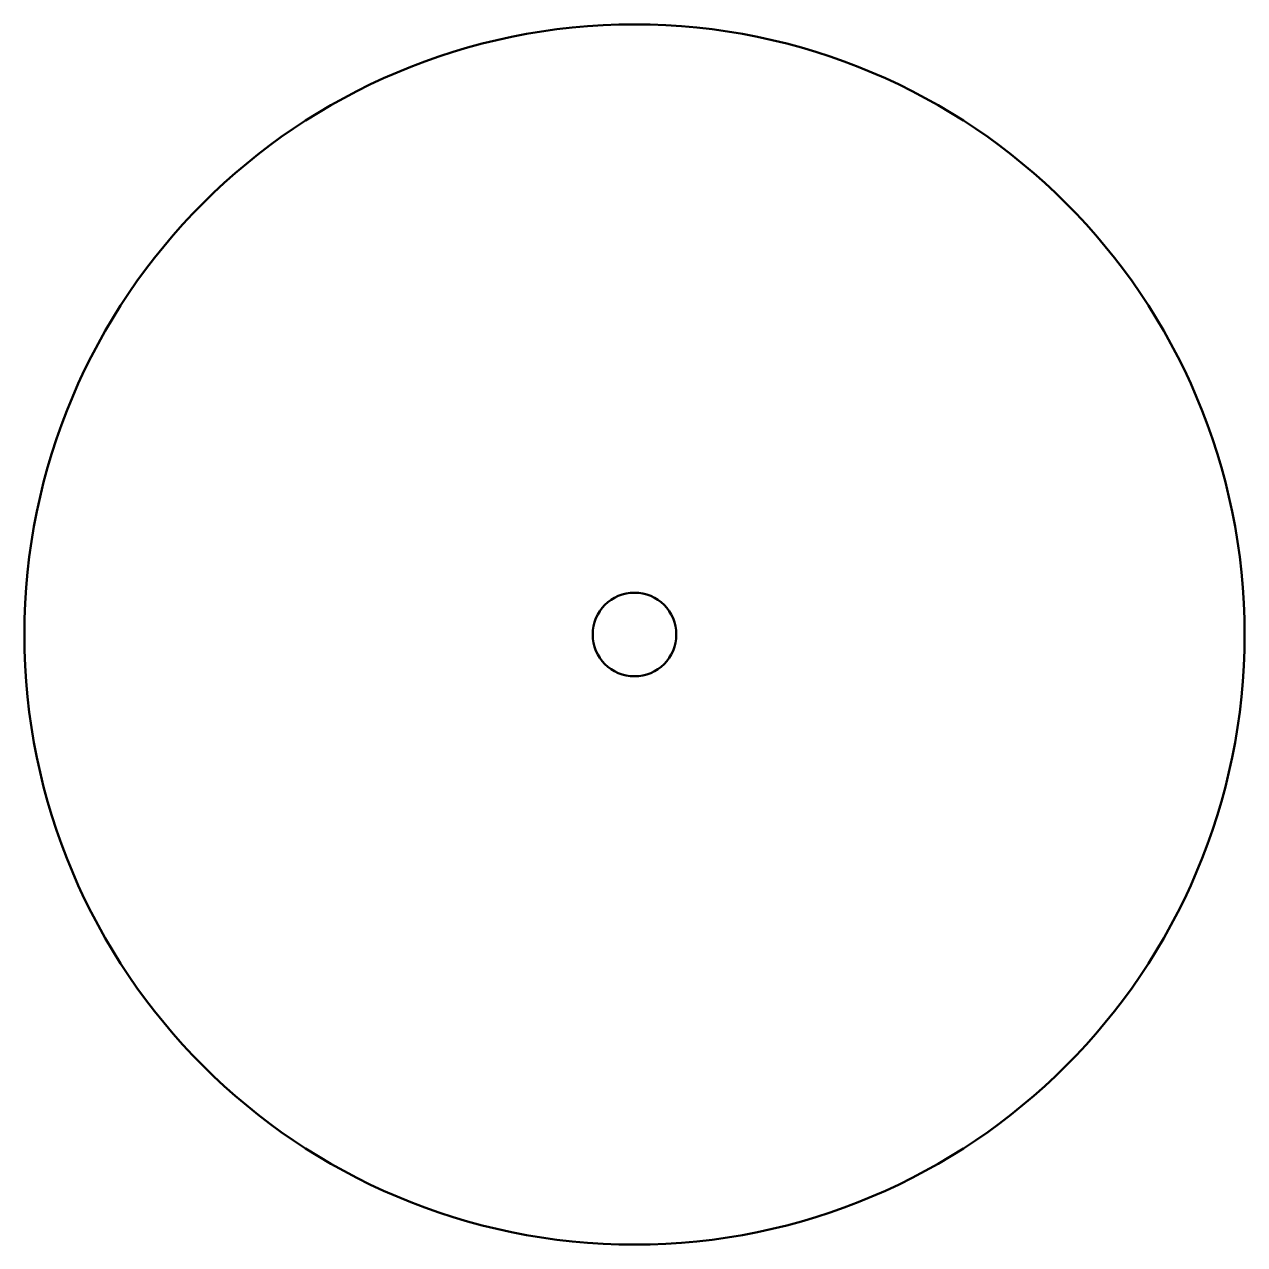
# Model space of a CAD drawing. Header units: inches. Extents: x -7.5 to 7.5, y 0 to 15.
import ezdxf

# ---------------------------------------------------------------- set-up
doc = ezdxf.new("R2010")
doc.units = ezdxf.units.IN
doc.header["$MEASUREMENT"] = 0
doc.layers.add('IV_EXTERIOR_PROFILES', color=7, linetype='Continuous', lineweight=50)
doc.layers.add('IV_INTERIOR_PROFILES', color=7, linetype='Continuous', lineweight=50)

msp = doc.modelspace()

# ---------------------------------------------------------------- linework, layer by layer
at = {"layer": 'IV_EXTERIOR_PROFILES'}
msp.add_circle((0, 7.51565), 7.51565, dxfattribs=at)
at = {"layer": 'IV_INTERIOR_PROFILES'}
msp.add_circle((0, 7.51565), 0.515, dxfattribs=at)

doc.saveas('drawing.dxf')
